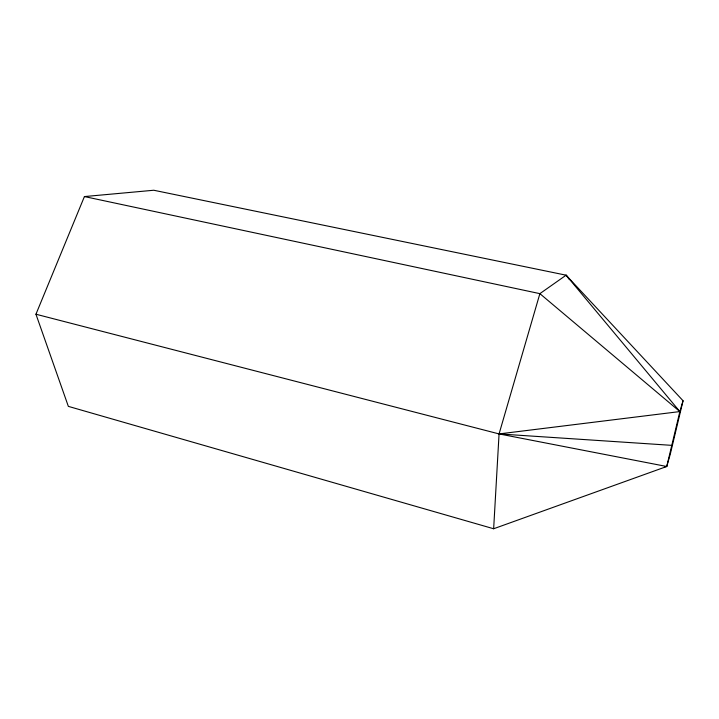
<?xml version="1.0" encoding="UTF-8"?>
<svg xmlns="http://www.w3.org/2000/svg" width="719" height="719" viewBox="0 0 719 719"><rect width="100%" height="100%" fill="white"/><g stroke="black" fill="none" stroke-linecap="round" stroke-linejoin="round"><path stroke-width="1.08" d="M493.647 528.753L499.067 433.925L539.879 293.649L566.114 275.188L683.05 400.744L670.252 454.282L666.738 466.496L493.647 528.753L68.35 406.37L35.95 314.23L84.42 196.566L153.767 190.247L566.114 275.188L679.859 411.574L666.738 466.496L664.518 466.793M35.95 314.23L499.067 433.925L679.859 411.574L683.05 400.744M671.483 445.331L499.067 433.925L666.738 466.496M84.42 196.566L539.879 293.649L679.859 411.574M566.114 275.188L569.511 279.646"/></g></svg>
